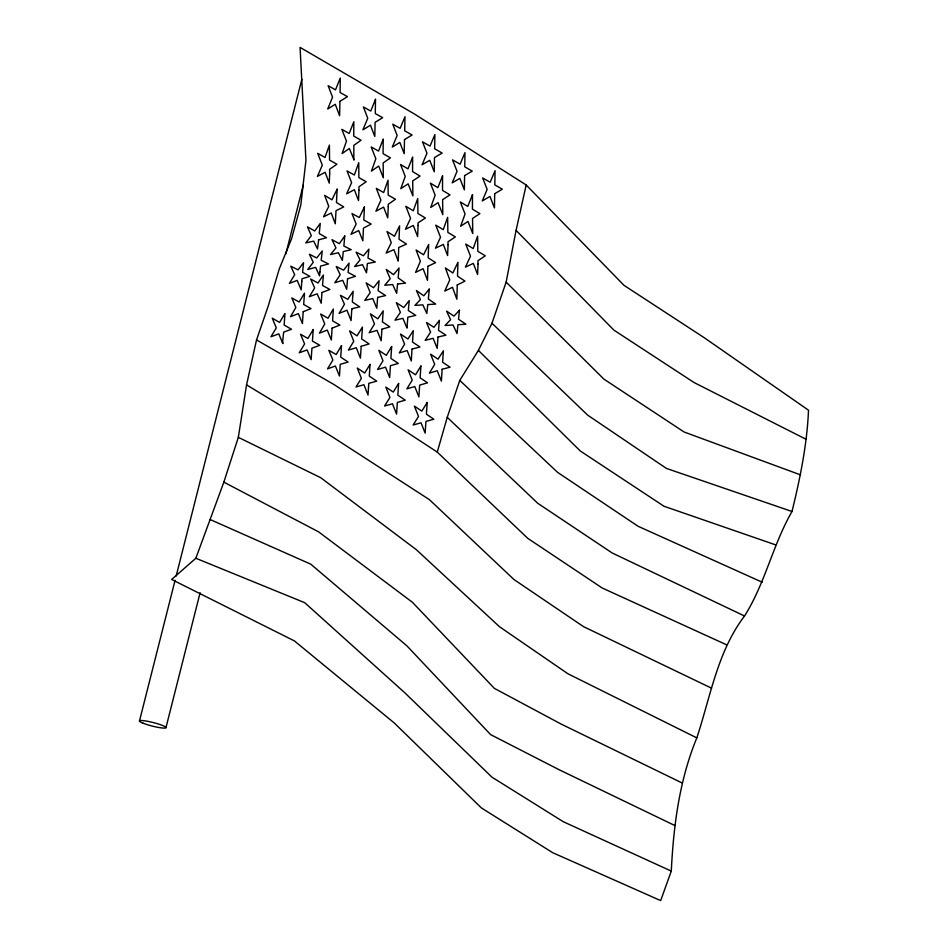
<?xml version="1.0" encoding="UTF-8"?>
<svg xmlns="http://www.w3.org/2000/svg" width="948" height="948" viewBox="0 0 948 948"><rect width="100%" height="100%" fill="white"/><g stroke="black" fill="none" stroke-linecap="round" stroke-linejoin="round"><path stroke-width="1.42" d="M398.267 260.89L398.717 247.511L406.491 244.086L399.037 239.252L399.57 225.885L394.439 236.265L387.009 231.537L391.263 242.688L386.132 253.08L393.906 249.632L398.041 260.747M282.907 342.832L282.848 343.567L278.807 333.874L270.962 336.741L276.306 327.889L272.266 318.196L279.613 322.427L284.945 313.504L284.151 325.034L291.498 329.252L283.653 332.108L282.528 342.797M671.279 871.094C673.554 825.708 679.372 780.192 696.816 737.888C710.502 696.531 717.529 651.442 744.535 616.01C765.202 583.316 772.739 544.899 792.007 511.493C800.148 478.23 807.032 444.505 808.514 410.211L704.245 337.713L624.021 285.36L526.187 184.99L414.513 114.044L300.078 47.4L305.943 160.449L300.8 205.135L291.569 238.754L279.305 268.841L268.189 306.157L256.529 339.941L246.551 384.876L238.327 437.348L223.847 482.153L195.845 558.265L171.647 579.465L294.366 640.884L394.392 723.087L481.371 807.921L552.755 852.726L660.673 900.6L671.279 871.094L563.313 821.726L491.941 777.17L404.974 692.941L304.711 602.691L195.845 558.265M726.464 644.747L602.193 587.997L527.775 538.357L437.265 452.089L447.231 417.345L459.768 380.409L478.396 350.393L491.976 323.244L506.149 282.125L516.067 230.352L526.187 184.99M139.486 720.978L175.084 580.294M176.174 575.993L301.855 79.288M165.971 727.637L200.111 592.69M285.846 253.898L303.277 184.99M353.805 159.857L353.829 145.34L361.058 140.245L353.723 136.074L353.853 121.711L349.184 133.49L341.849 129.319L346.482 141.169L342.11 153.576L349.35 148.481L353.983 159.857M792.007 511.493L666.397 468.407L587.689 415.153L491.976 323.244M775.701 544.887L664.003 506.256L580.306 450.999L478.396 350.393M800.396 474.829L684.124 432.015L603.876 379.117L506.149 282.125M210.029 519.48L310.766 564.167L406.882 645.825L490.602 734.605L558.882 769.61L674.881 825.554M762.216 582.226L638.111 526.294L557.614 472.388L459.768 380.409M744.535 616.01L612.159 552.968L537.729 503.269L447.231 417.345M711.533 688.165L583.541 626.652L513.958 579.524L429.397 499.632L332.582 437.004L246.551 384.876M681.896 782.858L561.275 724.142L494.37 688.378L412.416 602.288L318.599 531.852L223.847 482.153M238.327 437.348L320.756 477.733L416.314 549.674L499.454 626.699L567.935 673.779L696.816 737.888M806.238 439.362L694.114 382.565L613.877 330.117L516.067 230.352M256.529 339.941L333.649 384.331L437.265 452.089M375.503 99.339L375.289 113.594L382.648 117.694L375.1 122.328L374.792 136.453L370.443 125.195L362.894 129.829L367.753 118.227L363.38 106.946L370.751 111.058L375.503 99.339M339.917 101.377L339.597 115.727L335.284 104.292L327.724 108.973L332.547 97.182L328.126 85.664L335.497 89.859L340.285 78.032L340.059 92.466L347.43 96.66L339.917 101.377M434.35 165.568L434.255 171.754L429.752 160.307L422.073 164.786L426.967 153.232L422.476 141.797L430.001 146.099L434.895 134.557L434.646 148.765L442.171 153.066L434.492 157.534L434.35 165.568M464.591 175.605L464.354 189.837L459.839 178.378L452.172 182.869L457.055 171.304L452.551 159.868L460.088 164.17L464.982 152.628L464.733 166.824L472.258 171.126L464.591 175.605M494.69 193.7L494.453 207.92L489.95 196.461L482.271 200.952L487.154 189.387L482.651 177.94L490.175 182.241L495.069 170.687L494.832 184.907L502.357 189.209L494.69 193.7M412.57 160.959L412.593 171.612L420.071 176.079L412.712 180.89L412.878 195.904L408.15 183.865L400.791 188.676L405.234 176.423L400.554 164.49L407.972 168.851L412.641 157.072L412.57 160.959M442.562 175.854L442.515 190.394L449.992 194.861L442.621 199.673L442.799 214.686L438.071 202.647L430.7 207.458L435.144 195.205L430.416 183.165L437.893 187.633L442.562 175.854M472.483 194.66L472.424 209.176L479.901 213.644L472.531 218.455L472.756 233.552L467.98 221.429L460.633 226.276L465.053 213.987L460.325 201.948L467.802 206.415L472.483 194.66M383.182 139.249L383.087 153.671L390.422 157.854L383.17 162.914L383.3 177.809L378.69 166.042L371.438 171.102L375.846 158.766L371.201 146.928L378.548 151.099L383.182 139.249M404.5 139.569L404.192 153.706L399.831 142.437L392.294 147.07L397.141 135.481L392.792 124.212L400.139 128.312L404.997 116.711L404.689 130.836L412.096 134.995L404.5 139.569M427.88 266.341L427.501 280.347L423.104 268.687L415.568 272.408L420.391 261.304L416.101 249.976L423.555 254.811L428.686 244.43L428.164 257.797L435.606 262.632L427.88 266.341M457.256 284.933L456.877 299.224L452.492 287.28L444.778 291.083L449.779 279.897L445.394 267.952L452.871 272.988L457.967 262.312L457.505 276.093L464.982 281.129L457.256 284.933M364.399 206.948L363.831 220.031L371.154 224.06L363.475 228.101L362.847 240.816L358.723 230.589L350.985 234.298L356.14 224.072L351.981 213.513L359.304 217.542L364.399 206.948M418.092 225.434L417.618 236.585L413.328 225.482L405.471 229.25L410.567 218.372L405.815 206.297L413.292 210.764L417.736 198.523L417.914 213.525L425.391 218.016L418.056 222.863L418.092 225.434M448.06 244.726L447.598 255.533L443.32 244.43L435.452 248.198L440.524 237.273L435.76 225.15L443.249 229.641L447.646 217.305L447.871 232.414L455.36 236.917L448.013 241.764L448.06 244.726M478.041 264.03L477.591 274.47L473.301 263.378L465.444 267.135L470.492 256.173L465.717 244.051L473.206 248.542L477.602 236.194L477.839 251.315L485.329 255.818L477.982 260.676L478.041 264.03M329.667 173.792L329.264 183.13L325.105 172.287L317.414 176.423L322.308 165.13L317.687 153.315L325.034 157.498L329.406 145.103L329.56 160.082L336.896 164.229L329.631 169.277L329.667 173.792M358.972 190.264L358.522 200.538L354.351 189.695L346.66 193.819L351.613 182.632L347.015 170.877L354.339 175.024L358.747 162.712L358.865 177.596L366.189 181.743L358.936 186.792L358.972 190.264M388.265 206.735L387.732 217.85L383.608 207.091L375.906 211.203L380.918 200.147L376.32 188.379L383.644 192.539L388.052 180.215L388.17 195.098L395.494 199.246L388.242 204.294L388.265 206.735M337.132 189.173L336.457 202.528L343.733 206.925L336.019 210.705L335.284 223.787L331.255 213.027L323.541 216.796L328.755 206.38L324.678 195.407L331.954 199.803L337.132 189.173M351.779 309.427L351.08 320.59L346.956 310.221L339.135 313.35L344.444 304.272L340.427 295.314L347.774 299.319L353.166 291.309L352.336 302.021L359.742 306.856L351.827 308.74L351.779 309.427M381.902 329.229L381.179 340.77L377.055 330.366L369.175 332.748L374.496 323.955L370.395 313.883L377.814 318.812L383.217 310.873L382.411 321.882L389.829 326.847L381.902 329.229M412.024 349.089L411.29 360.963L407.154 350.559L399.274 352.929L404.595 344.148L400.494 334.028L407.913 338.993L413.281 330.674L412.51 342.05L419.928 347.015L412.096 349.077M442.124 369.282L441.377 381.108L437.253 370.751L429.373 373.121L434.705 364.316L430.593 354.197L438.023 359.162L443.391 350.843L442.609 362.231L450.027 367.184L442.124 369.282M303.194 311.702L302.424 323.529L298.359 313.61L290.538 316.703L295.847 307.484L291.818 297.945L299.153 301.985L304.498 293.169L303.68 304.474L311.015 308.61L303.194 311.702M313.231 329.537L312.437 341.079L319.784 345.297L311.939 348.165L311.134 359.648L307.093 349.931L299.248 352.798L304.592 343.934L300.552 334.241L307.899 338.472L313.231 329.537M332.096 328.162L331.326 339.988L327.261 330.07L319.44 333.163L324.749 323.932L320.673 314.013L328.02 318.232L333.329 309.012L332.57 320.851L339.917 325.069L332.096 328.162M341.517 345.582L340.723 357.147L348.129 362.077L340.237 364.316L339.455 376.024L335.379 366.011L327.534 368.879L332.878 360.015L328.826 350.298L336.173 354.528L341.517 345.582M361.176 346.293L360.418 358.131L356.294 347.738L348.39 350.085L353.746 341.304L349.622 330.888L357.052 335.876L362.409 327.084L361.65 338.957L369.092 343.946L361.176 346.293M391.654 346.565L390.896 358.427L398.326 363.428L390.422 365.738L389.652 377.517L385.528 367.16L377.624 369.483L382.992 360.773L378.868 350.357L386.298 355.346L391.654 346.565M420.9 366.035L420.13 377.849L427.56 382.814L419.656 385.125L418.886 396.904L414.762 386.547L406.858 388.858L412.226 380.16L408.102 369.815L415.532 374.78L420.9 366.035M370.052 364.399L369.282 376.131L376.7 381.132L368.796 383.359L368.014 395.067L363.914 384.746L356.01 386.974L361.378 378.359L357.266 368.025L364.696 373.038L370.052 364.399M398.622 383.454L397.84 395.174L405.258 400.175L397.366 402.414L396.572 414.086L392.472 403.777L384.568 406.005L389.936 397.402L385.836 387.08L393.254 392.081L398.622 383.454M427.192 402.497L426.41 414.217L433.829 419.206L425.925 421.422L425.142 433.094L421.042 422.796L413.138 425.012L418.506 416.433L414.406 406.123L421.824 411.124L427.192 402.497M321.964 292.482L321.218 303.242L317.165 293.773L309.332 296.76L314.653 287.967L310.648 279.008L317.995 283.014L323.387 275.003L322.533 285.49L329.88 289.496L321.964 292.482M407.095 326.586L406.988 328.115L402.912 318.35L394.984 320.187L400.4 312.354L396.335 302.661L403.741 307.519L409.24 300.563L408.327 310.517L415.745 315.376L407.818 317.213L407.095 326.586M437.988 337.026L437.206 348.402L433.106 338.294L425.19 340.356L430.582 332.167L426.505 322.462L433.923 327.321L439.41 320.329L438.509 330.319L445.916 335.177L437.988 337.026M301.808 281.319L301.191 289.851L297.174 280.383L289.377 283.405L294.698 274.73L290.763 266.163L298.063 269.86L303.561 262.703L302.59 272.313L309.913 276.342L302.033 278.759L301.808 281.319M377.636 297.411L376.806 308.242L372.742 298.549L364.814 300.386L370.23 292.553L366.153 282.86L373.571 287.718L379.07 280.727L378.157 290.716L385.563 295.575L377.636 297.411M347.561 278.783L346.695 289.259L342.69 280.3L334.822 282.765L340.214 274.778L336.267 266.507L343.591 270.192L349.065 263.141L348.106 272.479L355.441 276.318L347.561 278.783M319.903 271.981L319.559 275.868L315.66 267.372L307.733 269.469L313.267 262.359L309.415 254.242L316.691 257.963L322.249 250.971L321.194 260.262L328.482 263.982L320.554 266.08L319.903 271.981M344.764 235.993L343.863 246.042L351.187 249.679L343.283 251.552L342.346 260.451L338.4 252.701L330.485 254.574L335.959 247.914L331.99 239.654L339.325 243.66L344.764 235.993M366.793 269.256L366.485 272.811L362.515 264.693L354.611 266.554L360.074 259.906L356.116 252.156L363.451 255.782L368.914 249.123L367.978 258.034L375.325 262.027L367.397 263.532L366.793 269.256M397.579 284.009L396.667 293.323L392.685 284.554L384.746 285.253L390.221 278.759L386.227 269.398L393.586 274.647L399.061 267.988L398.148 277.894L405.519 283.132L397.579 284.009M429.254 289.104L428.354 299.011L435.713 304.083L427.773 304.569L426.837 313.456L422.867 304.877L414.928 305.375L420.414 299.58L416.421 290.526L423.792 295.776L429.254 289.104M459.46 310.233L458.524 319.215L465.895 324.204L457.955 324.702L457.019 333.578L453.037 324.998L445.098 325.496L450.584 319.701L446.615 311.134L453.974 316.122L459.46 310.233M318.611 239.832L317.533 248.992L313.717 241.124L305.789 242.901L311.323 235.661L307.46 226.821L314.736 230.98L320.258 223.42L319.239 233.564L326.527 237.723L318.611 239.832M143.172 723.241A13.651 1.825 14.2 0 0 165.45 727.993A13.651 1.825 14.2 0 0 149.559 721.689A13.651 1.825 14.2 0 0 143.172 723.241"/></g></svg>
